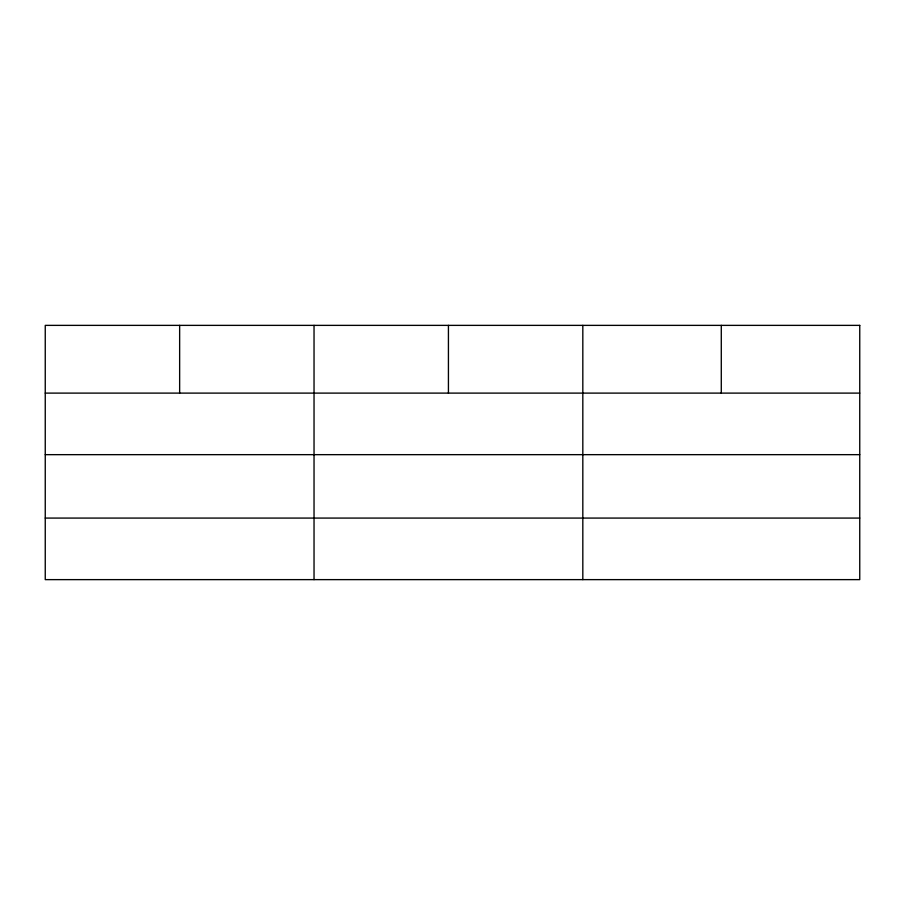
<?xml version="1.0" encoding="UTF-8"?>
<svg xmlns="http://www.w3.org/2000/svg" width="905" height="905" viewBox="0 0 905 905"><rect width="100%" height="100%" fill="white"/><g stroke="black" fill="none" stroke-linecap="round" stroke-linejoin="round"><path stroke-width="1.36" d="M45.25 393.109L859.75 393.109M45.25 454.661L859.75 454.661M45.25 518.079L859.75 518.079M721.285 325.37L721.285 393.109M582.82 325.37L582.82 579.63M448.428 325.37L448.428 393.109M314.035 325.37L314.035 579.63M179.643 325.37L179.643 393.109M859.75 325.37L45.25 325.37L45.25 579.63L859.75 579.63L859.75 325.37"/></g></svg>
